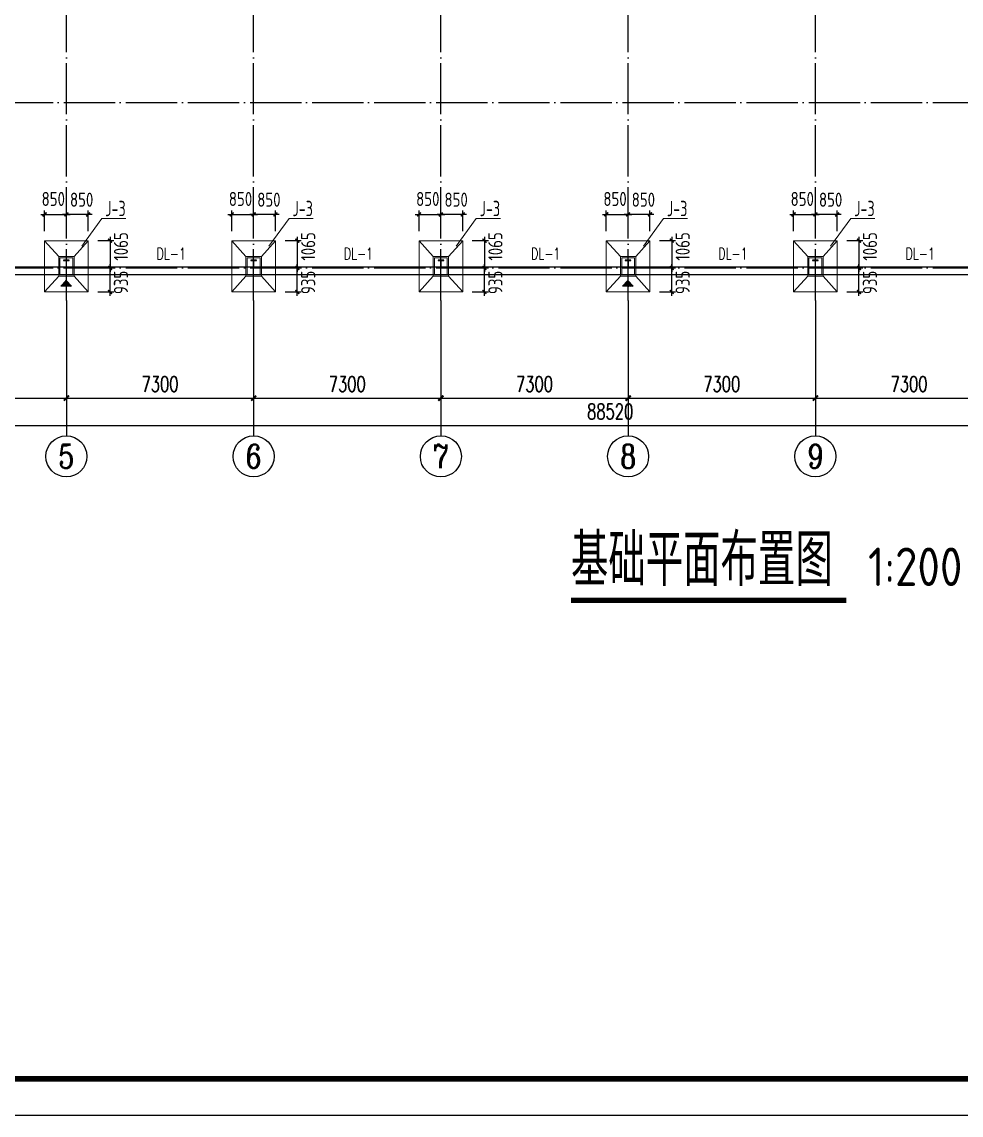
# Model space of a CAD drawing. Extents: x -89996 to 1006241, y -2176 to 440573.
# Drawn here: x 126706 to 163325, y 88594 to 131234 of the extents above; entities that cross this region are included whole.
import ezdxf
from ezdxf.enums import TextEntityAlignment as Align

# ---------------------------------------------------------------- set-up
doc = ezdxf.new("R2010")
doc.units = 0
doc.header["$LTSCALE"] = 1000
doc.header["$MEASUREMENT"] = 0
doc.linetypes.add('DOTE', pattern=[2.42, 2, -0.2, 0.02, -0.2])
for name, color, linetype in [('AXIS', 3, 'Continuous'), ('AXIS_TEXT', 7, 'Continuous'), ('DIM_SYMB', 3, 'Continuous'), ('DOTE', 1, 'DOTE'), ('GZ', 50, 'Continuous'), ('PUB_TEXT', 7, 'Continuous'), ('PUB_TITLE', 4, 'Continuous'), ('WALL', 9, 'Continuous'), ('图层7', 7, 'Continuous'), ('承台', 2, 'Continuous'), ('文字', 7, 'Continuous')]:
    doc.layers.add(name, color=color, linetype=linetype)
for name, color, linetype, lineweight in [('BASE_SING', 7, 'Continuous', 0), ('BASE_SING_DIM', 3, 'Continuous', 0), ('BASE_SING_NUM', 7, 'Continuous', 0)]:
    doc.layers.add(name, color=color, linetype=linetype, lineweight=lineweight)
doc.styles.add('_TCH_AXIS', font='COMPLEX', dxfattribs={"bigfont": 'GBCBIG'})
doc.styles.add('_TCH_DIM_T3', font='SIMPLEX', dxfattribs={"width": 0.705882, "bigfont": 'GBCBIG'})
doc.styles.add('COMPLEX', font='COMPLEX')
doc.styles.get("Standard").update_dxf_attribs({"font": 'gbenor.shx', "bigfont": 'gbcbig.shx'})
doc.styles.add('TSSD_Dimension', font='Tssdeng.shx', dxfattribs={"width": 0.8, "bigfont": 'hztxt.shx'})
doc.dimstyles.new('_TCH_ARCH&&200', dxfattribs={"dimtxt": 595, "dimasz": 200, "dimexe": 500, "dimexo": 600, "dimgap": 252.5, "dimtad": 1, "dimdec": 0, "dimzin": 0, "dimdsep": 46, "dimtxsty": '_TCH_DIM_T3', "dimblk": 'ARCHTICK', "dimcen": 0.09, "dimclrt": 7, "dimazin": 2, "dimtfac": 1, "dimtdec": 0, "dimtix": 1, "dimtmove": 2, "dimatfit": 3, "dimfxl": 0, "dimtolj": 1, "dimtzin": 0, "dimarcsym": 0})
doc.dimstyles.new('TCH-200-1', dxfattribs={"dimtxt": 595, "dimasz": 200, "dimexe": 500, "dimexo": 600, "dimgap": 252.5, "dimtad": 1, "dimdec": 0, "dimzin": 0, "dimdsep": 46, "dimtxsty": '_TCH_DIM_T3', "dimblk": 'ARCHTICK', "dimcen": 0.09, "dimclrd": 3, "dimclre": 3, "dimclrt": 7, "dimazin": 2, "dimtfac": 1, "dimtdec": 0, "dimtix": 1, "dimtmove": 2, "dimatfit": 3, "dimfxl": 0, "dimtolj": 1, "dimtzin": 0, "dimarcsym": 0})
doc.dimstyles.new('TSSD_150_150', dxfattribs={"dimtxt": 550, "dimasz": 150, "dimexe": 150, "dimexo": 375, "dimgap": 150, "dimtad": 1, "dimdec": 0, "dimzin": 0, "dimdsep": 46, "dimtxsty": 'TSSD_Dimension', "dimblk": 'ARCHTICK', "dimcen": 0, "dimdle": 150, "dimclrd": 256, "dimclre": 256, "dimclrt": 7, "dimadec": 0, "dimazin": 0, "dimtfac": 1, "dimtdec": 0, "dimtix": 1, "dimtmove": 2, "dimatfit": 3, "dimfxl": 0, "dimtolj": 1, "dimtzin": 0, "dimarcsym": 0})

# ---------------------------------------------------------------- blocks, each defined once
blk = doc.blocks.new('_AXISO')
blk.add_circle((0, 0), 0.5)
at = {"layer": 'AXIS_TEXT', "style": 'COMPLEX', "width": 1.041667}
blk.add_attdef('A', text='', height=0.56, dxfattribs=at).set_placement((-0.25, -0.28), (0.25, -0.28), align=Align.FIT)
blk = doc.blocks.new('_ArchTick')
at = {"color": 0, "linetype": 'ByBlock', "const_width": 0.4}
blk.add_lwpolyline([(-0.5, -0.5), (0.5, 0.5)], dxfattribs=at)
blk = doc.blocks.new('*D3008')
at = {"layer": 'AXIS', "color": 0, "lineweight": -2, "transparency": 16777216}
for p, q in [((17240, -627), (17240, -4337)), ((24540, -627), (24540, -4337)), ((17240, -3837), (24540, -3837))]:
    blk.add_line(p, q, dxfattribs=at)
at = {"layer": 'Defpoints', "color": 0, "transparency": 16777216}
for p in [(17240, -27), (24540, -27), (24540, -3837)]:
    blk.add_point(p, dxfattribs=at)
at = {"layer": 'AXIS', "color": 0, "lineweight": -2, "transparency": 16777216, "xscale": 200, "yscale": 200, "zscale": 200, "rotation": 180}
blk.add_blockref('_ArchTick', (17240, -3837), dxfattribs=at)
at = {"layer": 'AXIS', "color": 0, "lineweight": -2, "transparency": 16777216, "xscale": 200, "yscale": 200, "zscale": 200}
blk.add_blockref('_ArchTick', (24540, -3837), dxfattribs=at)
at = {"layer": 'AXIS', "color": 7, "transparency": 16777216, "insert": (20890, -3287), "char_height": 595, "attachment_point": 5, "style": '_TCH_DIM_T3'}
blk.add_mtext('\\A1;7300', dxfattribs=at)
blk = doc.blocks.new('*D3009')
at = {"layer": 'AXIS', "color": 0, "lineweight": -2, "transparency": 16777216}
for p, q in [((24540, -627), (24540, -4337)), ((31840, -627), (31840, -4337)), ((24540, -3837), (31840, -3837))]:
    blk.add_line(p, q, dxfattribs=at)
at = {"layer": 'Defpoints', "color": 0, "transparency": 16777216}
for p in [(24540, -27), (31840, -27), (31840, -3837)]:
    blk.add_point(p, dxfattribs=at)
at = {"layer": 'AXIS', "color": 0, "lineweight": -2, "transparency": 16777216, "xscale": 200, "yscale": 200, "zscale": 200, "rotation": 180}
blk.add_blockref('_ArchTick', (24540, -3837), dxfattribs=at)
at = {"layer": 'AXIS', "color": 0, "lineweight": -2, "transparency": 16777216, "xscale": 200, "yscale": 200, "zscale": 200}
blk.add_blockref('_ArchTick', (31840, -3837), dxfattribs=at)
at = {"layer": 'AXIS', "color": 7, "transparency": 16777216, "insert": (28190, -3287), "char_height": 595, "attachment_point": 5, "style": '_TCH_DIM_T3'}
blk.add_mtext('\\A1;7300', dxfattribs=at)
blk = doc.blocks.new('*D3010')
at = {"layer": 'AXIS', "color": 0, "lineweight": -2, "transparency": 16777216}
for p, q in [((31840, -627), (31840, -4337)), ((39140, -627), (39140, -4337)), ((31840, -3837), (39140, -3837))]:
    blk.add_line(p, q, dxfattribs=at)
at = {"layer": 'Defpoints', "color": 0, "transparency": 16777216}
for p in [(31840, -27), (39140, -27), (39140, -3837)]:
    blk.add_point(p, dxfattribs=at)
at = {"layer": 'AXIS', "color": 0, "lineweight": -2, "transparency": 16777216, "xscale": 200, "yscale": 200, "zscale": 200, "rotation": 180}
blk.add_blockref('_ArchTick', (31840, -3837), dxfattribs=at)
at = {"layer": 'AXIS', "color": 0, "lineweight": -2, "transparency": 16777216, "xscale": 200, "yscale": 200, "zscale": 200}
blk.add_blockref('_ArchTick', (39140, -3837), dxfattribs=at)
at = {"layer": 'AXIS', "color": 7, "transparency": 16777216, "insert": (35490, -3287), "char_height": 595, "attachment_point": 5, "style": '_TCH_DIM_T3'}
blk.add_mtext('\\A1;7300', dxfattribs=at)
blk = doc.blocks.new('*D3011')
at = {"layer": 'AXIS', "color": 0, "lineweight": -2, "transparency": 16777216}
for p, q in [((39140, -627), (39140, -4337)), ((46440, -627), (46440, -4337)), ((39140, -3837), (46440, -3837))]:
    blk.add_line(p, q, dxfattribs=at)
at = {"layer": 'Defpoints', "color": 0, "transparency": 16777216}
for p in [(39140, -27), (46440, -27), (46440, -3837)]:
    blk.add_point(p, dxfattribs=at)
at = {"layer": 'AXIS', "color": 0, "lineweight": -2, "transparency": 16777216, "xscale": 200, "yscale": 200, "zscale": 200, "rotation": 180}
blk.add_blockref('_ArchTick', (39140, -3837), dxfattribs=at)
at = {"layer": 'AXIS', "color": 0, "lineweight": -2, "transparency": 16777216, "xscale": 200, "yscale": 200, "zscale": 200}
blk.add_blockref('_ArchTick', (46440, -3837), dxfattribs=at)
at = {"layer": 'AXIS', "color": 7, "transparency": 16777216, "insert": (42790, -3287), "char_height": 595, "attachment_point": 5, "style": '_TCH_DIM_T3'}
blk.add_mtext('\\A1;7300', dxfattribs=at)
blk = doc.blocks.new('*D3012')
at = {"layer": 'AXIS', "color": 0, "lineweight": -2, "transparency": 16777216}
for p, q in [((46440, -627), (46440, -4337)), ((53740, -627), (53740, -4337)), ((46440, -3837), (53740, -3837))]:
    blk.add_line(p, q, dxfattribs=at)
at = {"layer": 'Defpoints', "color": 0, "transparency": 16777216}
for p in [(46440, -27), (53740, -27), (53740, -3837)]:
    blk.add_point(p, dxfattribs=at)
at = {"layer": 'AXIS', "color": 0, "lineweight": -2, "transparency": 16777216, "xscale": 200, "yscale": 200, "zscale": 200, "rotation": 180}
blk.add_blockref('_ArchTick', (46440, -3837), dxfattribs=at)
at = {"layer": 'AXIS', "color": 0, "lineweight": -2, "transparency": 16777216, "xscale": 200, "yscale": 200, "zscale": 200}
blk.add_blockref('_ArchTick', (53740, -3837), dxfattribs=at)
at = {"layer": 'AXIS', "color": 7, "transparency": 16777216, "insert": (50090, -3287), "char_height": 595, "attachment_point": 5, "style": '_TCH_DIM_T3'}
blk.add_mtext('\\A1;7300', dxfattribs=at)
blk = doc.blocks.new('*D3013')
at = {"layer": 'AXIS', "color": 0, "lineweight": -2, "transparency": 16777216}
for p, q in [((53740, -627), (53740, -4337)), ((61040, -627), (61040, -4337)), ((53740, -3837), (61040, -3837))]:
    blk.add_line(p, q, dxfattribs=at)
at = {"layer": 'Defpoints', "color": 0, "transparency": 16777216}
for p in [(53740, -27), (61040, -27), (61040, -3837)]:
    blk.add_point(p, dxfattribs=at)
at = {"layer": 'AXIS', "color": 0, "lineweight": -2, "transparency": 16777216, "xscale": 200, "yscale": 200, "zscale": 200, "rotation": 180}
blk.add_blockref('_ArchTick', (53740, -3837), dxfattribs=at)
at = {"layer": 'AXIS', "color": 0, "lineweight": -2, "transparency": 16777216, "xscale": 200, "yscale": 200, "zscale": 200}
blk.add_blockref('_ArchTick', (61040, -3837), dxfattribs=at)
at = {"layer": 'AXIS', "color": 7, "transparency": 16777216, "insert": (57390, -3287), "char_height": 595, "attachment_point": 5, "style": '_TCH_DIM_T3'}
blk.add_mtext('\\A1;7300', dxfattribs=at)
blk = doc.blocks.new('*D280')
at = {"layer": 'Defpoints', "color": 0, "transparency": 16777216}
for p in [(105382, 121395), (193902, 121395), (193902, 115486)]:
    blk.add_point(p, dxfattribs=at)
at = {"layer": 'WALL', "color": 3, "lineweight": -2, "transparency": 16777216}
for p, q in [((105382, 120795), (105382, 114986)), ((193902, 120795), (193902, 114986)), ((105382, 115486), (193902, 115486))]:
    blk.add_line(p, q, dxfattribs=at)
at = {"layer": 'WALL', "color": 3, "lineweight": -2, "transparency": 16777216, "xscale": 200, "yscale": 200, "zscale": 200, "rotation": 180}
blk.add_blockref('_ArchTick', (105382, 115486), dxfattribs=at)
at = {"layer": 'WALL', "color": 3, "lineweight": -2, "transparency": 16777216, "xscale": 200, "yscale": 200, "zscale": 200}
blk.add_blockref('_ArchTick', (193902, 115486), dxfattribs=at)
at = {"layer": 'WALL', "color": 7, "transparency": 16777216, "insert": (149642, 116036), "char_height": 595, "attachment_point": 5, "style": '_TCH_DIM_T3'}
blk.add_mtext('\\A1;88520', dxfattribs=at)
blk = doc.blocks.new('A$C76F062D1')
h = blk.add_hatch()
h.set_pattern_fill('ANSI31', color=1, scale=100, style=0)
h.set_pattern_definition([(45, (-710327.512, 495150.682), (-8.83883476, 8.83883476), [])])
h.paths.add_polyline_path([(0, 250), (231, 0), (462, 250)])
at = {"color": 7}
for p, q in [((0, 250), (462, 250)), ((231, 0), (0, 250)), ((231, 0), (462, 250))]:
    blk.add_line(p, q, dxfattribs=at)
blk = doc.blocks.new('*D1901')
at = {"layer": 'BASE_SING_DIM', "lineweight": -2, "transparency": 16777216}
for p, q in [((127442, 123724), (128592, 123724)), ((127592, 123075), (127592, 123874)), ((128442, 123075), (128442, 123874))]:
    blk.add_line(p, q, dxfattribs=at)
at = {"layer": 'Defpoints', "color": 0, "transparency": 16777216}
for p in [(128442, 123724), (127592, 122700), (128442, 122700)]:
    blk.add_point(p, dxfattribs=at)
at = {"layer": 'BASE_SING_DIM', "lineweight": -2, "transparency": 16777216, "xscale": 150, "yscale": 150, "zscale": 150, "rotation": 180}
blk.add_blockref('_ArchTick', (127592, 123724), dxfattribs=at)
at = {"layer": 'BASE_SING_DIM', "lineweight": -2, "transparency": 16777216, "xscale": 150, "yscale": 150, "zscale": 150}
blk.add_blockref('_ArchTick', (128442, 123724), dxfattribs=at)
at = {"layer": 'BASE_SING_DIM', "color": 7, "transparency": 16777216, "insert": (127931, 124327), "char_height": 550, "attachment_point": 5, "style": 'TSSD_Dimension'}
blk.add_mtext('\\A1;850', dxfattribs=at)
blk = doc.blocks.new('*D1902')
at = {"layer": 'BASE_SING_DIM', "lineweight": -2, "transparency": 16777216}
for p, q in [((129442, 123724), (128292, 123724)), ((128442, 123075), (128442, 123874)), ((129292, 123075), (129292, 123874))]:
    blk.add_line(p, q, dxfattribs=at)
at = {"layer": 'Defpoints', "color": 0, "transparency": 16777216}
for p in [(128442, 123724), (128442, 122700), (129292, 122700)]:
    blk.add_point(p, dxfattribs=at)
at = {"layer": 'BASE_SING_DIM', "lineweight": -2, "transparency": 16777216, "xscale": 150, "yscale": 150, "zscale": 150, "rotation": 180}
blk.add_blockref('_ArchTick', (128442, 123724), dxfattribs=at)
at = {"layer": 'BASE_SING_DIM', "lineweight": -2, "transparency": 16777216, "xscale": 150, "yscale": 150, "zscale": 150}
blk.add_blockref('_ArchTick', (129292, 123724), dxfattribs=at)
at = {"layer": 'BASE_SING_DIM', "color": 7, "transparency": 16777216, "insert": (129037, 124298), "char_height": 550, "attachment_point": 5, "style": 'TSSD_Dimension'}
blk.add_mtext('\\A1;850', dxfattribs=at)
blk = doc.blocks.new('*D1903')
at = {"layer": 'BASE_SING_DIM', "lineweight": -2, "transparency": 16777216}
for p, q in [((130143, 122850), (130143, 121485)), ((129667, 122700), (130293, 122700)), ((129667, 121635), (130293, 121635))]:
    blk.add_line(p, q, dxfattribs=at)
at = {"layer": 'Defpoints', "color": 0, "transparency": 16777216}
for p in [(129292, 122700), (129292, 121635), (130143, 121635)]:
    blk.add_point(p, dxfattribs=at)
at = {"layer": 'BASE_SING_DIM', "lineweight": -2, "transparency": 16777216, "xscale": 150, "yscale": 150, "zscale": 150}
for p, rotation in [((130143, 122700), 90), ((130143, 121635), 270)]:
    blk.add_blockref('_ArchTick', p, dxfattribs=dict(at, rotation=rotation))
at = {"layer": 'BASE_SING_DIM', "color": 7, "transparency": 16777216, "insert": (130568, 122476), "char_height": 550, "attachment_point": 5, "rotation": 90, "style": 'TSSD_Dimension'}
blk.add_mtext('\\A1;1065', dxfattribs=at)
blk = doc.blocks.new('*D1904')
at = {"layer": 'BASE_SING_DIM', "lineweight": -2, "transparency": 16777216}
for p, q in [((129667, 121635), (130293, 121635)), ((130143, 120550), (130143, 121785)), ((129667, 120700), (130293, 120700))]:
    blk.add_line(p, q, dxfattribs=at)
at = {"layer": 'Defpoints', "color": 0, "transparency": 16777216}
for p in [(129292, 121635), (130143, 121635), (129292, 120700)]:
    blk.add_point(p, dxfattribs=at)
at = {"layer": 'BASE_SING_DIM', "lineweight": -2, "transparency": 16777216, "xscale": 150, "yscale": 150, "zscale": 150}
for p, rotation in [((130143, 121635), 90), ((130143, 120700), 270)]:
    blk.add_blockref('_ArchTick', p, dxfattribs=dict(at, rotation=rotation))
at = {"layer": 'BASE_SING_DIM', "color": 7, "transparency": 16777216, "insert": (130568, 121072), "char_height": 550, "attachment_point": 5, "rotation": 90, "style": 'TSSD_Dimension'}
blk.add_mtext('\\A1;935', dxfattribs=at)
blk = doc.blocks.new('*D1925')
at = {"layer": 'BASE_SING_DIM', "lineweight": -2, "transparency": 16777216}
for p, q in [((134742, 123724), (135892, 123724)), ((134892, 123075), (134892, 123874)), ((135742, 123075), (135742, 123874))]:
    blk.add_line(p, q, dxfattribs=at)
at = {"layer": 'Defpoints', "color": 0, "transparency": 16777216}
for p in [(135742, 123724), (134892, 122700), (135742, 122700)]:
    blk.add_point(p, dxfattribs=at)
at = {"layer": 'BASE_SING_DIM', "lineweight": -2, "transparency": 16777216, "xscale": 150, "yscale": 150, "zscale": 150, "rotation": 180}
blk.add_blockref('_ArchTick', (134892, 123724), dxfattribs=at)
at = {"layer": 'BASE_SING_DIM', "lineweight": -2, "transparency": 16777216, "xscale": 150, "yscale": 150, "zscale": 150}
blk.add_blockref('_ArchTick', (135742, 123724), dxfattribs=at)
at = {"layer": 'BASE_SING_DIM', "color": 7, "transparency": 16777216, "insert": (135231, 124327), "char_height": 550, "attachment_point": 5, "style": 'TSSD_Dimension'}
blk.add_mtext('\\A1;850', dxfattribs=at)
blk = doc.blocks.new('*D1926')
at = {"layer": 'BASE_SING_DIM', "lineweight": -2, "transparency": 16777216}
for p, q in [((136742, 123724), (135592, 123724)), ((135742, 123075), (135742, 123874)), ((136592, 123075), (136592, 123874))]:
    blk.add_line(p, q, dxfattribs=at)
at = {"layer": 'Defpoints', "color": 0, "transparency": 16777216}
for p in [(135742, 123724), (135742, 122700), (136592, 122700)]:
    blk.add_point(p, dxfattribs=at)
at = {"layer": 'BASE_SING_DIM', "lineweight": -2, "transparency": 16777216, "xscale": 150, "yscale": 150, "zscale": 150, "rotation": 180}
blk.add_blockref('_ArchTick', (135742, 123724), dxfattribs=at)
at = {"layer": 'BASE_SING_DIM', "lineweight": -2, "transparency": 16777216, "xscale": 150, "yscale": 150, "zscale": 150}
blk.add_blockref('_ArchTick', (136592, 123724), dxfattribs=at)
at = {"layer": 'BASE_SING_DIM', "color": 7, "transparency": 16777216, "insert": (136337, 124298), "char_height": 550, "attachment_point": 5, "style": 'TSSD_Dimension'}
blk.add_mtext('\\A1;850', dxfattribs=at)
blk = doc.blocks.new('*D1927')
at = {"layer": 'BASE_SING_DIM', "lineweight": -2, "transparency": 16777216}
for p, q in [((137443, 122850), (137443, 121485)), ((136967, 122700), (137593, 122700)), ((136967, 121635), (137593, 121635))]:
    blk.add_line(p, q, dxfattribs=at)
at = {"layer": 'Defpoints', "color": 0, "transparency": 16777216}
for p in [(136592, 122700), (136592, 121635), (137443, 121635)]:
    blk.add_point(p, dxfattribs=at)
at = {"layer": 'BASE_SING_DIM', "lineweight": -2, "transparency": 16777216, "xscale": 150, "yscale": 150, "zscale": 150}
for p, rotation in [((137443, 122700), 90), ((137443, 121635), 270)]:
    blk.add_blockref('_ArchTick', p, dxfattribs=dict(at, rotation=rotation))
at = {"layer": 'BASE_SING_DIM', "color": 7, "transparency": 16777216, "insert": (137868, 122476), "char_height": 550, "attachment_point": 5, "rotation": 90, "style": 'TSSD_Dimension'}
blk.add_mtext('\\A1;1065', dxfattribs=at)
blk = doc.blocks.new('*D1928')
at = {"layer": 'BASE_SING_DIM', "lineweight": -2, "transparency": 16777216}
for p, q in [((136967, 121635), (137593, 121635)), ((137443, 120550), (137443, 121785)), ((136967, 120700), (137593, 120700))]:
    blk.add_line(p, q, dxfattribs=at)
at = {"layer": 'Defpoints', "color": 0, "transparency": 16777216}
for p in [(136592, 121635), (137443, 121635), (136592, 120700)]:
    blk.add_point(p, dxfattribs=at)
at = {"layer": 'BASE_SING_DIM', "lineweight": -2, "transparency": 16777216, "xscale": 150, "yscale": 150, "zscale": 150}
for p, rotation in [((137443, 121635), 90), ((137443, 120700), 270)]:
    blk.add_blockref('_ArchTick', p, dxfattribs=dict(at, rotation=rotation))
at = {"layer": 'BASE_SING_DIM', "color": 7, "transparency": 16777216, "insert": (137868, 121072), "char_height": 550, "attachment_point": 5, "rotation": 90, "style": 'TSSD_Dimension'}
blk.add_mtext('\\A1;935', dxfattribs=at)
blk = doc.blocks.new('*D1937')
at = {"layer": 'BASE_SING_DIM', "lineweight": -2, "transparency": 16777216}
for p, q in [((142042, 123724), (143192, 123724)), ((142192, 123075), (142192, 123874)), ((143042, 123075), (143042, 123874))]:
    blk.add_line(p, q, dxfattribs=at)
at = {"layer": 'Defpoints', "color": 0, "transparency": 16777216}
for p in [(143042, 123724), (142192, 122700), (143042, 122700)]:
    blk.add_point(p, dxfattribs=at)
at = {"layer": 'BASE_SING_DIM', "lineweight": -2, "transparency": 16777216, "xscale": 150, "yscale": 150, "zscale": 150, "rotation": 180}
blk.add_blockref('_ArchTick', (142192, 123724), dxfattribs=at)
at = {"layer": 'BASE_SING_DIM', "lineweight": -2, "transparency": 16777216, "xscale": 150, "yscale": 150, "zscale": 150}
blk.add_blockref('_ArchTick', (143042, 123724), dxfattribs=at)
at = {"layer": 'BASE_SING_DIM', "color": 7, "transparency": 16777216, "insert": (142531, 124327), "char_height": 550, "attachment_point": 5, "style": 'TSSD_Dimension'}
blk.add_mtext('\\A1;850', dxfattribs=at)
blk = doc.blocks.new('*D1938')
at = {"layer": 'BASE_SING_DIM', "lineweight": -2, "transparency": 16777216}
for p, q in [((144042, 123724), (142892, 123724)), ((143042, 123075), (143042, 123874)), ((143892, 123075), (143892, 123874))]:
    blk.add_line(p, q, dxfattribs=at)
at = {"layer": 'Defpoints', "color": 0, "transparency": 16777216}
for p in [(143042, 123724), (143042, 122700), (143892, 122700)]:
    blk.add_point(p, dxfattribs=at)
at = {"layer": 'BASE_SING_DIM', "lineweight": -2, "transparency": 16777216, "xscale": 150, "yscale": 150, "zscale": 150, "rotation": 180}
blk.add_blockref('_ArchTick', (143042, 123724), dxfattribs=at)
at = {"layer": 'BASE_SING_DIM', "lineweight": -2, "transparency": 16777216, "xscale": 150, "yscale": 150, "zscale": 150}
blk.add_blockref('_ArchTick', (143892, 123724), dxfattribs=at)
at = {"layer": 'BASE_SING_DIM', "color": 7, "transparency": 16777216, "insert": (143637, 124298), "char_height": 550, "attachment_point": 5, "style": 'TSSD_Dimension'}
blk.add_mtext('\\A1;850', dxfattribs=at)
blk = doc.blocks.new('*D1939')
at = {"layer": 'BASE_SING_DIM', "lineweight": -2, "transparency": 16777216}
for p, q in [((144743, 122850), (144743, 121485)), ((144267, 122700), (144893, 122700)), ((144267, 121635), (144893, 121635))]:
    blk.add_line(p, q, dxfattribs=at)
at = {"layer": 'Defpoints', "color": 0, "transparency": 16777216}
for p in [(143892, 122700), (143892, 121635), (144743, 121635)]:
    blk.add_point(p, dxfattribs=at)
at = {"layer": 'BASE_SING_DIM', "lineweight": -2, "transparency": 16777216, "xscale": 150, "yscale": 150, "zscale": 150}
for p, rotation in [((144743, 122700), 90), ((144743, 121635), 270)]:
    blk.add_blockref('_ArchTick', p, dxfattribs=dict(at, rotation=rotation))
at = {"layer": 'BASE_SING_DIM', "color": 7, "transparency": 16777216, "insert": (145168, 122476), "char_height": 550, "attachment_point": 5, "rotation": 90, "style": 'TSSD_Dimension'}
blk.add_mtext('\\A1;1065', dxfattribs=at)
blk = doc.blocks.new('*D1940')
at = {"layer": 'BASE_SING_DIM', "lineweight": -2, "transparency": 16777216}
for p, q in [((144267, 121635), (144893, 121635)), ((144743, 120550), (144743, 121785)), ((144267, 120700), (144893, 120700))]:
    blk.add_line(p, q, dxfattribs=at)
at = {"layer": 'Defpoints', "color": 0, "transparency": 16777216}
for p in [(143892, 121635), (144743, 121635), (143892, 120700)]:
    blk.add_point(p, dxfattribs=at)
at = {"layer": 'BASE_SING_DIM', "lineweight": -2, "transparency": 16777216, "xscale": 150, "yscale": 150, "zscale": 150}
for p, rotation in [((144743, 121635), 90), ((144743, 120700), 270)]:
    blk.add_blockref('_ArchTick', p, dxfattribs=dict(at, rotation=rotation))
at = {"layer": 'BASE_SING_DIM', "color": 7, "transparency": 16777216, "insert": (145168, 121072), "char_height": 550, "attachment_point": 5, "rotation": 90, "style": 'TSSD_Dimension'}
blk.add_mtext('\\A1;935', dxfattribs=at)
blk = doc.blocks.new('*D1949')
at = {"layer": 'BASE_SING_DIM', "lineweight": -2, "transparency": 16777216}
for p, q in [((149342, 123724), (150492, 123724)), ((149492, 123075), (149492, 123874)), ((150342, 123075), (150342, 123874))]:
    blk.add_line(p, q, dxfattribs=at)
at = {"layer": 'Defpoints', "color": 0, "transparency": 16777216}
for p in [(150342, 123724), (149492, 122700), (150342, 122700)]:
    blk.add_point(p, dxfattribs=at)
at = {"layer": 'BASE_SING_DIM', "lineweight": -2, "transparency": 16777216, "xscale": 150, "yscale": 150, "zscale": 150, "rotation": 180}
blk.add_blockref('_ArchTick', (149492, 123724), dxfattribs=at)
at = {"layer": 'BASE_SING_DIM', "lineweight": -2, "transparency": 16777216, "xscale": 150, "yscale": 150, "zscale": 150}
blk.add_blockref('_ArchTick', (150342, 123724), dxfattribs=at)
at = {"layer": 'BASE_SING_DIM', "color": 7, "transparency": 16777216, "insert": (149831, 124327), "char_height": 550, "attachment_point": 5, "style": 'TSSD_Dimension'}
blk.add_mtext('\\A1;850', dxfattribs=at)
blk = doc.blocks.new('*D1950')
at = {"layer": 'BASE_SING_DIM', "lineweight": -2, "transparency": 16777216}
for p, q in [((151342, 123724), (150192, 123724)), ((150342, 123075), (150342, 123874)), ((151192, 123075), (151192, 123874))]:
    blk.add_line(p, q, dxfattribs=at)
at = {"layer": 'Defpoints', "color": 0, "transparency": 16777216}
for p in [(150342, 123724), (150342, 122700), (151192, 122700)]:
    blk.add_point(p, dxfattribs=at)
at = {"layer": 'BASE_SING_DIM', "lineweight": -2, "transparency": 16777216, "xscale": 150, "yscale": 150, "zscale": 150, "rotation": 180}
blk.add_blockref('_ArchTick', (150342, 123724), dxfattribs=at)
at = {"layer": 'BASE_SING_DIM', "lineweight": -2, "transparency": 16777216, "xscale": 150, "yscale": 150, "zscale": 150}
blk.add_blockref('_ArchTick', (151192, 123724), dxfattribs=at)
at = {"layer": 'BASE_SING_DIM', "color": 7, "transparency": 16777216, "insert": (150937, 124298), "char_height": 550, "attachment_point": 5, "style": 'TSSD_Dimension'}
blk.add_mtext('\\A1;850', dxfattribs=at)
blk = doc.blocks.new('*D1951')
at = {"layer": 'BASE_SING_DIM', "lineweight": -2, "transparency": 16777216}
for p, q in [((152043, 122850), (152043, 121485)), ((151567, 122700), (152193, 122700)), ((151567, 121635), (152193, 121635))]:
    blk.add_line(p, q, dxfattribs=at)
at = {"layer": 'Defpoints', "color": 0, "transparency": 16777216}
for p in [(151192, 122700), (151192, 121635), (152043, 121635)]:
    blk.add_point(p, dxfattribs=at)
at = {"layer": 'BASE_SING_DIM', "lineweight": -2, "transparency": 16777216, "xscale": 150, "yscale": 150, "zscale": 150}
for p, rotation in [((152043, 122700), 90), ((152043, 121635), 270)]:
    blk.add_blockref('_ArchTick', p, dxfattribs=dict(at, rotation=rotation))
at = {"layer": 'BASE_SING_DIM', "color": 7, "transparency": 16777216, "insert": (152468, 122476), "char_height": 550, "attachment_point": 5, "rotation": 90, "style": 'TSSD_Dimension'}
blk.add_mtext('\\A1;1065', dxfattribs=at)
blk = doc.blocks.new('*D1952')
at = {"layer": 'BASE_SING_DIM', "lineweight": -2, "transparency": 16777216}
for p, q in [((151567, 121635), (152193, 121635)), ((152043, 120550), (152043, 121785)), ((151567, 120700), (152193, 120700))]:
    blk.add_line(p, q, dxfattribs=at)
at = {"layer": 'Defpoints', "color": 0, "transparency": 16777216}
for p in [(151192, 121635), (152043, 121635), (151192, 120700)]:
    blk.add_point(p, dxfattribs=at)
at = {"layer": 'BASE_SING_DIM', "lineweight": -2, "transparency": 16777216, "xscale": 150, "yscale": 150, "zscale": 150}
for p, rotation in [((152043, 121635), 90), ((152043, 120700), 270)]:
    blk.add_blockref('_ArchTick', p, dxfattribs=dict(at, rotation=rotation))
at = {"layer": 'BASE_SING_DIM', "color": 7, "transparency": 16777216, "insert": (152468, 121072), "char_height": 550, "attachment_point": 5, "rotation": 90, "style": 'TSSD_Dimension'}
blk.add_mtext('\\A1;935', dxfattribs=at)
blk = doc.blocks.new('*D1961')
at = {"layer": 'BASE_SING_DIM', "lineweight": -2, "transparency": 16777216}
for p, q in [((156642, 123724), (157792, 123724)), ((156792, 123075), (156792, 123874)), ((157642, 123075), (157642, 123874))]:
    blk.add_line(p, q, dxfattribs=at)
at = {"layer": 'Defpoints', "color": 0, "transparency": 16777216}
for p in [(157642, 123724), (156792, 122700), (157642, 122700)]:
    blk.add_point(p, dxfattribs=at)
at = {"layer": 'BASE_SING_DIM', "lineweight": -2, "transparency": 16777216, "xscale": 150, "yscale": 150, "zscale": 150, "rotation": 180}
blk.add_blockref('_ArchTick', (156792, 123724), dxfattribs=at)
at = {"layer": 'BASE_SING_DIM', "lineweight": -2, "transparency": 16777216, "xscale": 150, "yscale": 150, "zscale": 150}
blk.add_blockref('_ArchTick', (157642, 123724), dxfattribs=at)
at = {"layer": 'BASE_SING_DIM', "color": 7, "transparency": 16777216, "insert": (157131, 124327), "char_height": 550, "attachment_point": 5, "style": 'TSSD_Dimension'}
blk.add_mtext('\\A1;850', dxfattribs=at)
blk = doc.blocks.new('*D1962')
at = {"layer": 'BASE_SING_DIM', "lineweight": -2, "transparency": 16777216}
for p, q in [((158642, 123724), (157492, 123724)), ((157642, 123075), (157642, 123874)), ((158492, 123075), (158492, 123874))]:
    blk.add_line(p, q, dxfattribs=at)
at = {"layer": 'Defpoints', "color": 0, "transparency": 16777216}
for p in [(157642, 123724), (157642, 122700), (158492, 122700)]:
    blk.add_point(p, dxfattribs=at)
at = {"layer": 'BASE_SING_DIM', "lineweight": -2, "transparency": 16777216, "xscale": 150, "yscale": 150, "zscale": 150, "rotation": 180}
blk.add_blockref('_ArchTick', (157642, 123724), dxfattribs=at)
at = {"layer": 'BASE_SING_DIM', "lineweight": -2, "transparency": 16777216, "xscale": 150, "yscale": 150, "zscale": 150}
blk.add_blockref('_ArchTick', (158492, 123724), dxfattribs=at)
at = {"layer": 'BASE_SING_DIM', "color": 7, "transparency": 16777216, "insert": (158237, 124298), "char_height": 550, "attachment_point": 5, "style": 'TSSD_Dimension'}
blk.add_mtext('\\A1;850', dxfattribs=at)
blk = doc.blocks.new('*D1963')
at = {"layer": 'BASE_SING_DIM', "lineweight": -2, "transparency": 16777216}
for p, q in [((159343, 122850), (159343, 121485)), ((158867, 122700), (159493, 122700)), ((158867, 121635), (159493, 121635))]:
    blk.add_line(p, q, dxfattribs=at)
at = {"layer": 'Defpoints', "color": 0, "transparency": 16777216}
for p in [(158492, 122700), (158492, 121635), (159343, 121635)]:
    blk.add_point(p, dxfattribs=at)
at = {"layer": 'BASE_SING_DIM', "lineweight": -2, "transparency": 16777216, "xscale": 150, "yscale": 150, "zscale": 150}
for p, rotation in [((159343, 122700), 90), ((159343, 121635), 270)]:
    blk.add_blockref('_ArchTick', p, dxfattribs=dict(at, rotation=rotation))
at = {"layer": 'BASE_SING_DIM', "color": 7, "transparency": 16777216, "insert": (159768, 122476), "char_height": 550, "attachment_point": 5, "rotation": 90, "style": 'TSSD_Dimension'}
blk.add_mtext('\\A1;1065', dxfattribs=at)
blk = doc.blocks.new('*D1964')
at = {"layer": 'BASE_SING_DIM', "lineweight": -2, "transparency": 16777216}
for p, q in [((158867, 121635), (159493, 121635)), ((159343, 120550), (159343, 121785)), ((158867, 120700), (159493, 120700))]:
    blk.add_line(p, q, dxfattribs=at)
at = {"layer": 'Defpoints', "color": 0, "transparency": 16777216}
for p in [(158492, 121635), (159343, 121635), (158492, 120700)]:
    blk.add_point(p, dxfattribs=at)
at = {"layer": 'BASE_SING_DIM', "lineweight": -2, "transparency": 16777216, "xscale": 150, "yscale": 150, "zscale": 150}
for p, rotation in [((159343, 121635), 90), ((159343, 120700), 270)]:
    blk.add_blockref('_ArchTick', p, dxfattribs=dict(at, rotation=rotation))
at = {"layer": 'BASE_SING_DIM', "color": 7, "transparency": 16777216, "insert": (159768, 121072), "char_height": 550, "attachment_point": 5, "rotation": 90, "style": 'TSSD_Dimension'}
blk.add_mtext('\\A1;935', dxfattribs=at)
blk = doc.blocks.new('A$C3A647AB8')
at = {"layer": 'AXIS'}
for p, q in [((24540, -26.8), (24540, -5307.8)), ((31840, -26.8), (31840, -5307.8)), ((39140, -26.8), (39140, -5307.8)), ((46440, -26.8), (46440, -5307.8)), ((53740, -26.8), (53740, -5307.8))]:
    blk.add_line(p, q, dxfattribs=at)
at = {"layer": 'DOTE'}
for p, q in [((24540, -26.8), (24540, 41826.8)), ((31840, -26.8), (31840, 41826.8)), ((39140, -26.8), (39140, 41826.8)), ((46440, -26.8), (46440, 41826.8)), ((53740, -26.8), (53740, 41826.8)), ((240, 7700), (91240, 7700)), ((240, 1240), (91240, 1240))]:
    blk.add_line(p, q, dxfattribs=at)
at = {"layer": 'GZ'}
for points in [[(24650, 1540), (24430, 1540), (24430, 1530), (24533.1, 1530), (24537, 1525), (24537, 1254.6), (24533.1, 1250), (24430, 1250), (24430, 1240), (24650, 1240), (24650, 1250), (24547, 1250), (24543, 1254.5), (24543, 1525), (24547, 1530), (24650, 1530), (24650, 1540)], [(31950, 1540), (31730, 1540), (31730, 1530), (31833.1, 1530), (31837, 1525), (31837, 1254.6), (31833.1, 1250), (31730, 1250), (31730, 1240), (31950, 1240), (31950, 1250), (31847, 1250), (31843, 1254.5), (31843, 1525), (31847, 1530), (31950, 1530), (31950, 1540)], [(39250, 1540), (39030, 1540), (39030, 1530), (39133.1, 1530), (39137, 1525), (39137, 1254.6), (39133.1, 1250), (39030, 1250), (39030, 1240), (39250, 1240), (39250, 1250), (39147, 1250), (39143, 1254.5), (39143, 1525), (39147, 1530), (39250, 1530), (39250, 1540)], [(46550, 1540), (46330, 1540), (46330, 1530), (46433.1, 1530), (46437, 1525), (46437, 1254.6), (46433.1, 1250), (46330, 1250), (46330, 1240), (46550, 1240), (46550, 1250), (46447, 1250), (46443, 1254.5), (46443, 1525), (46447, 1530), (46550, 1530), (46550, 1540)], [(53850, 1540), (53630, 1540), (53630, 1530), (53733.1, 1530), (53737, 1525), (53737, 1254.6), (53733.1, 1250), (53630, 1250), (53630, 1240), (53850, 1240), (53850, 1250), (53747, 1250), (53743, 1254.5), (53743, 1525), (53747, 1530), (53850, 1530), (53850, 1540)]]:
    blk.add_lwpolyline(points, close=True, dxfattribs=at)
at = {"layer": 'AXIS'}
ref = blk.add_blockref('_AXISO', (24540, -6107.8), dxfattribs=dict(at, xscale=1600, yscale=1600, zscale=1600))
ref.add_attrib('A', '5', dxfattribs={"layer": 'AXIS_TEXT', "height": 931.9, "style": '_TCH_AXIS'}).set_placement((24229.4, -6573.7), (24850.6, -6573.7), align=Align.FIT)
ref = blk.add_blockref('_AXISO', (31840, -6107.8), dxfattribs=dict(at, xscale=1600, yscale=1600, zscale=1600))
ref.add_attrib('A', '6', dxfattribs={"layer": 'AXIS_TEXT', "height": 931.9, "style": '_TCH_AXIS'}).set_placement((31529.4, -6573.7), (32150.6, -6573.7), align=Align.FIT)
ref = blk.add_blockref('_AXISO', (39140, -6107.8), dxfattribs=dict(at, xscale=1600, yscale=1600, zscale=1600))
ref.add_attrib('A', '7', dxfattribs={"layer": 'AXIS_TEXT', "height": 931.9, "style": '_TCH_AXIS'}).set_placement((38829.4, -6573.7), (39450.6, -6573.7), align=Align.FIT)
ref = blk.add_blockref('_AXISO', (46440, -6107.8), dxfattribs=dict(at, xscale=1600, yscale=1600, zscale=1600))
ref.add_attrib('A', '8', dxfattribs={"layer": 'AXIS_TEXT', "height": 931.9, "style": '_TCH_AXIS'}).set_placement((46129.4, -6573.7), (46750.6, -6573.7), align=Align.FIT)
ref = blk.add_blockref('_AXISO', (53740, -6107.8), dxfattribs=dict(at, xscale=1600, yscale=1600, zscale=1600))
ref.add_attrib('A', '9', dxfattribs={"layer": 'AXIS_TEXT', "height": 931.9, "style": '_TCH_AXIS'}).set_placement((53429.4, -6573.7), (54050.6, -6573.7), align=Align.FIT)
for p1, p2, picture, middle in [((17240, -26.8), (24540, -26.8), '*D3008', (20890, -3286.6)), ((24540, -26.8), (31840, -26.8), '*D3009', (28190, -3286.6)), ((31840, -26.8), (39140, -26.8), '*D3010', (35490, -3286.6)), ((39140, -26.8), (46440, -26.8), '*D3011', (42790, -3286.6)), ((46440, -26.8), (53740, -26.8), '*D3012', (50090, -3286.6)), ((53740, -26.8), (61040, -26.8), '*D3013', (57390, -3286.6))]:
    dim = blk.add_aligned_dim(p1=p1, p2=p2, distance=-3809.8, dimstyle='_TCH_ARCH&&200', dxfattribs=at)
    dim.commit()
    dim.dimension.update_dxf_attribs({"geometry": picture, "text_midpoint": middle})

msp = doc.modelspace()

# ---------------------------------------------------------------- linework, layer by layer
for points in [[(105112.37, 161514.67), (194172.37, 161514.67), (194172.37, 121364.92), (105112.37, 121364.92)], [(105412.37, 161214.67), (193872.37, 161214.67), (193872.37, 121664.92), (105412.37, 121664.92)]]:
    msp.add_lwpolyline(points, close=True)
at = {"layer": 'BASE_SING'}
for p, q in [((128142.37, 122084.67), (127592.37, 122699.8)), ((128742.37, 122084.67), (129292.37, 122699.8)), ((135442.37, 122084.67), (134892.37, 122699.8)), ((136042.37, 122084.67), (136592.37, 122699.8)), ((142742.37, 122084.67), (142192.37, 122699.8)), ((143342.37, 122084.67), (143892.37, 122699.8)), ((150042.37, 122084.67), (149492.37, 122699.8)), ((150642.37, 122084.67), (151192.37, 122699.8)), ((157342.37, 122084.67), (156792.37, 122699.8)), ((157942.37, 122084.67), (158492.37, 122699.8)), ((128142.37, 121314.92), (127592.37, 120699.8)), ((128742.37, 121314.92), (129292.37, 120699.8)), ((135442.37, 121314.92), (134892.37, 120699.8)), ((136042.37, 121314.92), (136592.37, 120699.8)), ((142742.37, 121314.92), (142192.37, 120699.8)), ((143342.37, 121314.92), (143892.37, 120699.8)), ((150042.37, 121314.92), (149492.37, 120699.8)), ((150642.37, 121314.92), (151192.37, 120699.8)), ((157342.37, 121314.92), (156792.37, 120699.8)), ((157942.37, 121314.92), (158492.37, 120699.8))]:
    msp.add_line(p, q, dxfattribs=at)
for points in [[(127592.37, 120699.8), (127592.37, 122699.8), (129292.37, 122699.8), (129292.37, 120699.8)], [(134892.37, 120699.8), (134892.37, 122699.8), (136592.37, 122699.8), (136592.37, 120699.8)], [(142192.37, 120699.8), (142192.37, 122699.8), (143892.37, 122699.8), (143892.37, 120699.8)], [(149492.37, 120699.8), (149492.37, 122699.8), (151192.37, 122699.8), (151192.37, 120699.8)], [(156792.37, 120699.8), (156792.37, 122699.8), (158492.37, 122699.8), (158492.37, 120699.8)], [(128742.37, 121314.92), (128142.37, 121314.92), (128142.37, 122084.67), (128742.37, 122084.67)], [(128692.37, 121364.92), (128192.37, 121364.92), (128192.37, 122034.67), (128692.37, 122034.67)], [(136042.37, 121314.92), (135442.37, 121314.92), (135442.37, 122084.67), (136042.37, 122084.67)], [(135992.37, 121364.92), (135492.37, 121364.92), (135492.37, 122034.67), (135992.37, 122034.67)], [(143342.37, 121314.92), (142742.37, 121314.92), (142742.37, 122084.67), (143342.37, 122084.67)], [(143292.37, 121364.92), (142792.37, 121364.92), (142792.37, 122034.67), (143292.37, 122034.67)], [(150642.37, 121314.92), (150042.37, 121314.92), (150042.37, 122084.67), (150642.37, 122084.67)], [(150592.37, 121364.92), (150092.37, 121364.92), (150092.37, 122034.67), (150592.37, 122034.67)], [(157942.37, 121314.92), (157342.37, 121314.92), (157342.37, 122084.67), (157942.37, 122084.67)], [(157892.37, 121364.92), (157392.37, 121364.92), (157392.37, 122034.67), (157892.37, 122034.67)]]:
    msp.add_lwpolyline(points, close=True, dxfattribs=at)
at = {"layer": 'BASE_SING_NUM'}
for p, q in [((129037.64, 122488.29), (129822.1, 123560.51)), ((129822.1, 123560.51), (130762.17, 123560.51)), ((136337.64, 122488.29), (137122.1, 123560.51)), ((137122.1, 123560.51), (138062.17, 123560.51)), ((143637.64, 122488.29), (144422.1, 123560.51)), ((144422.1, 123560.51), (145362.17, 123560.51)), ((150937.64, 122488.29), (151722.1, 123560.51)), ((151722.1, 123560.51), (152662.17, 123560.51)), ((158237.64, 122488.29), (159022.1, 123560.51)), ((159022.1, 123560.51), (159962.17, 123560.51))]:
    msp.add_line(p, q, dxfattribs=at)
at = {"layer": 'DIM_SYMB', "const_width": 210}
msp.add_lwpolyline([(148111.67, 108677.11), (158852.95, 108677.11)], dxfattribs=at)
at = {"layer": 'PUB_TITLE'}
msp.add_lwpolyline([(90043.05, 88593.71), (238643.05, 88593.71), (238643.05, 172593.71), (90043.05, 172593.71)], close=True, dxfattribs=at)
at = {"layer": 'PUB_TITLE', "const_width": 212.12}
msp.add_lwpolyline([(93578.4, 90007.85), (93578.4, 171179.57), (237228.91, 171179.57), (237228.91, 90007.85)], close=True, dxfattribs=at)

# ---------------------------------------------------------------- block references
at = {"layer": 'WALL'}
msp.add_blockref('A$C3A647AB8', (103902.38, 120394.92), dxfattribs=at)
at = {"layer": '文字', "xscale": 0.8961615994339805, "yscale": 0.8961615994339805, "zscale": 0.8961615994339805, "rotation": 180}
for p in [(128642.29, 121148.41), (150542.29, 121148.41)]:
    msp.add_blockref('A$C76F062D1', p, dxfattribs=at)

# ---------------------------------------------------------------- texts
at = {"layer": 'PUB_TEXT'}
for s, height, p in [('基础平面布置图', 2025.532, (148111.67, 109231.15)), ('1:200', 1500, (159692.95, 109231.15))]:
    msp.add_text(s, height=height, dxfattribs=at).set_placement(p)
at = {"layer": '图层7', "style": 'TSSD_Dimension', "width": 0.7}
for p in [(129955.3, 123653.74), (137255.3, 123653.74), (144555.3, 123653.74), (151855.3, 123653.74), (159155.3, 123653.74)]:
    msp.add_text('J-3', height=600, dxfattribs=at).set_placement(p)
at = {"layer": '承台', "color": 7, "style": '_TCH_DIM_T3', "width": 0.705882}
for p in [(131957.42, 121971.41), (139257.42, 121971.41), (146557.42, 121971.41), (153857.42, 121971.41), (161157.42, 121971.41)]:
    msp.add_text('DL-1', height=450, dxfattribs=at).set_placement(p)

# ---------------------------------------------------------------- dimensions: what is measured, and where the dimension line sits
at = {"layer": 'BASE_SING_DIM'}
for base, p1, p2, picture, middle in [((128442.37, 123723.57), (127592.37, 122699.8), (128442.37, 122699.8), '*D1901', (127931.4, 124327.42)), ((135742.37, 123723.57), (134892.37, 122699.8), (135742.37, 122699.8), '*D1925', (135231.4, 124327.42)), ((143042.37, 123723.57), (142192.37, 122699.8), (143042.37, 122699.8), '*D1937', (142531.4, 124327.42)), ((150342.37, 123723.57), (149492.37, 122699.8), (150342.37, 122699.8), '*D1949', (149831.4, 124327.42)), ((157642.37, 123723.57), (156792.37, 122699.8), (157642.37, 122699.8), '*D1961', (157131.4, 124327.42))]:
    dim = msp.add_linear_dim(base=base, p1=p1, p2=p2, dimstyle='TSSD_150_150', dxfattribs=at)
    dim.commit()
    dim.dimension.update_dxf_attribs({"geometry": picture, "text_midpoint": middle, "dimtype": 128})
for base, p1, p2, angle, picture, middle in [((128442.37, 123723.57), (129292.37, 122699.8), (128442.37, 122699.8), 180, '*D1902', (129036.9, 124298.08)), ((135742.37, 123723.57), (136592.37, 122699.8), (135742.37, 122699.8), 180, '*D1926', (136336.9, 124298.08)), ((143042.37, 123723.57), (143892.37, 122699.8), (143042.37, 122699.8), 180, '*D1938', (143636.9, 124298.08)), ((150342.37, 123723.57), (151192.37, 122699.8), (150342.37, 122699.8), 180, '*D1950', (150936.9, 124298.08)), ((157642.37, 123723.57), (158492.37, 122699.8), (157642.37, 122699.8), 180, '*D1962', (158236.9, 124298.08)), ((130143.1, 121634.92), (129292.37, 122699.8), (129292.37, 121634.92), 270, '*D1903', (130568.1, 122475.53)), ((137443.1, 121634.92), (136592.37, 122699.8), (136592.37, 121634.92), 270, '*D1927', (137868.1, 122475.53)), ((144743.1, 121634.92), (143892.37, 122699.8), (143892.37, 121634.92), 270, '*D1939', (145168.1, 122475.53)), ((152043.1, 121634.92), (151192.37, 122699.8), (151192.37, 121634.92), 270, '*D1951', (152468.1, 122475.53)), ((159343.1, 121634.92), (158492.37, 122699.8), (158492.37, 121634.92), 270, '*D1963', (159768.1, 122475.53)), ((130143.1, 121634.92), (129292.37, 120699.8), (129292.37, 121634.92), 90, '*D1904', (130568.1, 121072.46)), ((137443.1, 121634.92), (136592.37, 120699.8), (136592.37, 121634.92), 90, '*D1928', (137868.1, 121072.46)), ((144743.1, 121634.92), (143892.37, 120699.8), (143892.37, 121634.92), 90, '*D1940', (145168.1, 121072.46)), ((152043.1, 121634.92), (151192.37, 120699.8), (151192.37, 121634.92), 90, '*D1952', (152468.1, 121072.46)), ((159343.1, 121634.92), (158492.37, 120699.8), (158492.37, 121634.92), 90, '*D1964', (159768.1, 121072.46))]:
    dim = msp.add_linear_dim(base=base, p1=p1, p2=p2, angle=angle, dimstyle='TSSD_150_150', dxfattribs=at)
    dim.commit()
    dim.dimension.update_dxf_attribs({"geometry": picture, "text_midpoint": middle, "dimtype": 128})
at = {"layer": 'WALL'}
dim = msp.add_linear_dim(base=(193902.37, 115486.38), p1=(105382.37, 121394.92), p2=(193902.37, 121394.92), dimstyle='TCH-200-1', dxfattribs=at)
dim.commit()
dim.dimension.update_dxf_attribs({"geometry": '*D280', "text_midpoint": (149642.37, 116036.38)})

doc.saveas('drawing.dxf')
